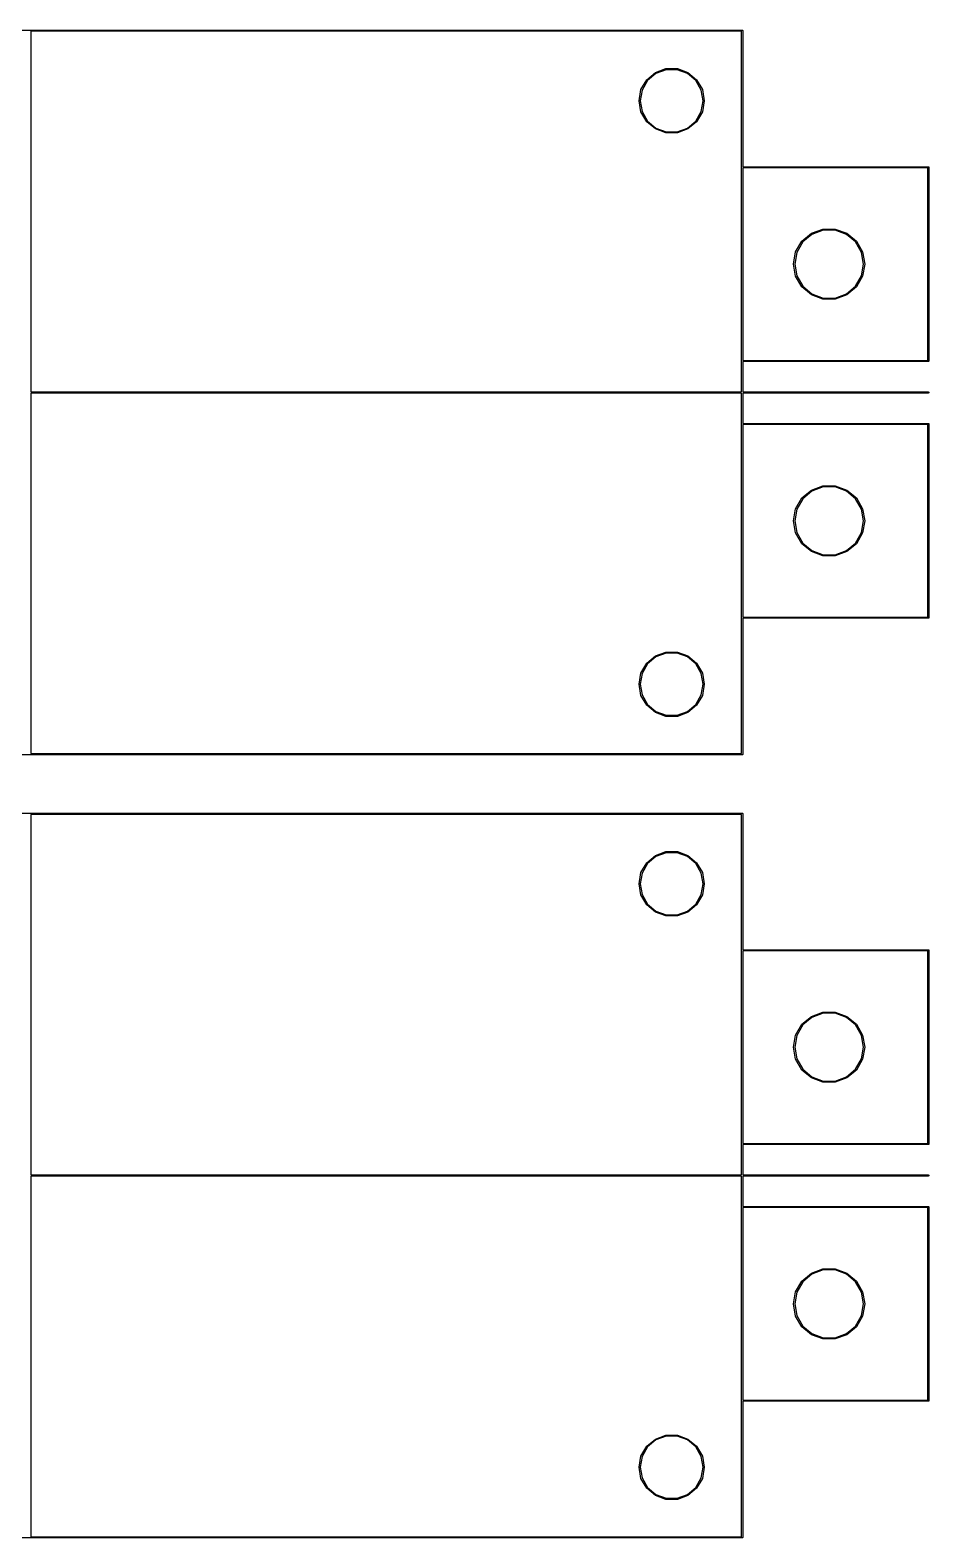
# Model space of a CAD drawing. Extents: x -55 to 320, y -110 to 124.
# Drawn here: x 243 to 320.1, y -98.2 to 31.1 of the extents above; entities that cross this region are included whole.
import ezdxf

# ---------------------------------------------------------------- set-up
doc = ezdxf.new("R2010")
doc.units = 0
doc.header["$LTSCALE"] = 10
doc.layers.add('devices', color=7, linetype='CONTINUOUS')

msp = doc.modelspace()

# ---------------------------------------------------------------- linework, layer by layer
at = {"layer": 'devices', "color": 7, "linetype": 'CONTINUOUS'}
for p, q in [((181.95, 31.05), (304.05, 31.05)), ((304.05, 31.05), (304.06, 31.05)), ((304.05, 31.05), (304.05, 31.05)), ((304.06, 31.05), (304.06, 31.05)), ((304.06, 31.05), (304.07, 31.05)), ((304.07, 31.05), (304.07, 31.04)), ((304.07, 31.04), (304.07, 31.04)), ((304.07, 31.04), (304.08, 31.04)), ((304.08, 31.04), (304.08, 31.04)), ((304.08, 31.04), (304.08, 31.04)), ((304.08, 31.04), (304.09, 31.03)), ((304.09, 31.03), (304.09, 31.03)), ((304.09, 31.03), (304.09, 31.02)), ((304.09, 31.02), (304.1, 31.02)), ((304.1, 31.02), (304.1, 31.02)), ((304.1, 31.02), (304.1, 31.01)), ((304.1, 31.01), (304.1, 31.01)), ((304.1, 31.01), (304.1, 31)), ((243.05, 30.95), (243.05, 0.05)), ((304, 30.95), (243.05, 30.95)), ((304, 0.05), (304, 30.95)), ((304.1, 31), (304.1, 31)), ((304.1, 31), (304.1, 19.35)), ((295.86, 26.8), (296.6, 27.42)), ((296.65, 27.34), (295.93, 26.74)), ((296.6, 27.42), (297.51, 27.76)), ((297.53, 27.66), (296.65, 27.34)), ((297.51, 27.76), (298.49, 27.76)), ((298.47, 27.66), (297.53, 27.66)), ((299.35, 27.34), (298.47, 27.66)), ((298.49, 27.76), (299.4, 27.42)), ((300.07, 26.74), (299.35, 27.34)), ((299.4, 27.42), (300.14, 26.8)), ((295.2, 25), (295.37, 25.96)), ((295.46, 25.92), (295.3, 25)), ((295.37, 25.96), (295.86, 26.8)), ((295.93, 26.74), (295.46, 25.92)), ((300.54, 25.92), (300.07, 26.74)), ((300.14, 26.8), (300.63, 25.96)), ((300.7, 25), (300.54, 25.92)), ((300.63, 25.96), (300.8, 25)), ((295.37, 24.04), (295.2, 25)), ((295.3, 25), (295.46, 24.08)), ((300.54, 24.08), (300.7, 25)), ((300.8, 25), (300.63, 24.04)), ((295.86, 23.2), (295.37, 24.04)), ((295.46, 24.08), (295.93, 23.26)), ((295.93, 23.26), (296.65, 22.66)), ((299.35, 22.66), (300.07, 23.26)), ((300.07, 23.26), (300.54, 24.08)), ((300.63, 24.04), (300.14, 23.2)), ((296.6, 22.58), (295.86, 23.2)), ((297.51, 22.24), (296.6, 22.58)), ((296.65, 22.66), (297.53, 22.34)), ((298.49, 22.24), (297.51, 22.24)), ((297.53, 22.34), (298.47, 22.34)), ((298.47, 22.34), (299.35, 22.66)), ((299.4, 22.58), (298.49, 22.24)), ((300.14, 23.2), (299.4, 22.58)), ((304.1, 19.35), (320, 19.35)), ((304.1, 19.25), (304.1, 2.75)), ((319.95, 19.25), (304.1, 19.25)), ((319.95, 2.75), (319.95, 19.25)), ((320, 19.35), (320, 19.35)), ((320, 19.35), (320.01, 19.35)), ((320.01, 19.35), (320.01, 19.35)), ((320.01, 19.35), (320.02, 19.35)), ((320.02, 19.35), (320.02, 19.34)), ((320.02, 19.34), (320.02, 19.34)), ((320.02, 19.34), (320.03, 19.34)), ((320.03, 19.34), (320.03, 19.34)), ((320.03, 19.34), (320.04, 19.34)), ((320.04, 19.34), (320.04, 19.33)), ((320.04, 19.33), (320.04, 19.33)), ((320.04, 19.33), (320.04, 19.32)), ((320.04, 19.32), (320.05, 19.32)), ((320.05, 19.32), (320.05, 19.32)), ((320.05, 19.32), (320.05, 19.31)), ((320.05, 19.31), (320.05, 19.31)), ((320.05, 19.31), (320.05, 19.3)), ((320.05, 19.3), (320.05, 19.3)), ((320.05, 19.3), (320.05, 2.7)), ((308.63, 12.04), (309.16, 12.96)), ((309.16, 12.96), (309.98, 13.64)), ((310.02, 13.55), (309.24, 12.9)), ((309.98, 13.64), (310.97, 14)), ((310.99, 13.91), (310.02, 13.55)), ((310.97, 14), (312.03, 14)), ((312.01, 13.91), (310.99, 13.91)), ((312.98, 13.55), (312.01, 13.91)), ((312.03, 14), (313.02, 13.64)), ((313.76, 12.9), (312.98, 13.55)), ((313.02, 13.64), (313.84, 12.96)), ((313.84, 12.96), (314.37, 12.04)), ((308.45, 11), (308.63, 12.04)), ((308.73, 12.01), (308.55, 11)), ((309.24, 12.9), (308.73, 12.01)), ((314.27, 12.01), (313.76, 12.9)), ((314.45, 11), (314.27, 12.01)), ((314.37, 12.04), (314.55, 11)), ((308.63, 9.96), (308.45, 11)), ((308.55, 11), (308.73, 9.99)), ((314.27, 9.99), (314.45, 11)), ((314.55, 11), (314.37, 9.96)), ((309.16, 9.04), (308.63, 9.96)), ((308.73, 9.99), (309.24, 9.1)), ((309.24, 9.1), (310.02, 8.45)), ((312.98, 8.45), (313.76, 9.1)), ((313.76, 9.1), (314.27, 9.99)), ((314.37, 9.96), (313.84, 9.04)), ((309.98, 8.36), (309.16, 9.04)), ((310.97, 8), (309.98, 8.36)), ((310.02, 8.45), (310.99, 8.09)), ((312.03, 8), (310.97, 8)), ((310.99, 8.09), (312.01, 8.09)), ((312.01, 8.09), (312.98, 8.45)), ((313.02, 8.36), (312.03, 8)), ((313.84, 9.04), (313.02, 8.36)), ((304.1, 2.75), (319.95, 2.75)), ((320, 2.65), (304.1, 2.65)), ((304.1, 2.65), (304.1, 0.05)), ((320.01, 2.65), (320, 2.65)), ((320, 2.65), (320, 2.65)), ((320.02, 2.65), (320.01, 2.65)), ((320.01, 2.65), (320.01, 2.65)), ((320.03, 2.66), (320.02, 2.66)), ((320.02, 2.66), (320.02, 2.66)), ((320.02, 2.66), (320.02, 2.65)), ((320.04, 2.67), (320.03, 2.66)), ((320.03, 2.66), (320.03, 2.66)), ((320.05, 2.68), (320.04, 2.67)), ((320.04, 2.67), (320.04, 2.67)), ((320.04, 2.67), (320.04, 2.67)), ((320.04, 2.67), (320.04, 2.67)), ((320.05, 2.7), (320.05, 2.7)), ((320.05, 2.7), (320.05, 2.69)), ((320.05, 2.69), (320.05, 2.69)), ((320.05, 2.69), (320.05, 2.68)), ((320.05, 2.68), (320.05, 2.68)), ((243.05, 0.05), (304, 0.05)), ((304.1, 0.05), (320, 0.05)), ((320, 0.05), (320.02, 0.05)), ((320.02, 0.05), (320.03, 0.04)), ((320.03, 0.04), (320.04, 0.03)), ((320.04, 0.03), (320.05, 0.01)), ((320.05, 0.01), (320.05, -0.01)), ((243.05, -0.05), (243.05, -30.95)), ((304, -0.05), (243.05, -0.05)), ((304, -30.95), (304, -0.05)), ((320, -0.05), (304.1, -0.05)), ((304.1, -0.05), (304.1, -2.65)), ((320.02, -0.05), (320, -0.05)), ((320.03, -0.04), (320.02, -0.05)), ((320.04, -0.03), (320.03, -0.04)), ((320.05, -0.01), (320.04, -0.03)), ((304.1, -2.65), (320, -2.65)), ((304.1, -2.75), (304.1, -19.25)), ((319.95, -2.75), (304.1, -2.75)), ((319.95, -19.25), (319.95, -2.75)), ((320, -2.65), (320, -2.65)), ((320, -2.65), (320.01, -2.65)), ((320.01, -2.65), (320.01, -2.65)), ((320.01, -2.65), (320.02, -2.65)), ((320.02, -2.65), (320.02, -2.66)), ((320.02, -2.66), (320.02, -2.66)), ((320.02, -2.66), (320.03, -2.66)), ((320.03, -2.66), (320.03, -2.66)), ((320.03, -2.66), (320.04, -2.67)), ((320.04, -2.67), (320.04, -2.67)), ((320.04, -2.67), (320.04, -2.67)), ((320.04, -2.67), (320.04, -2.67)), ((320.04, -2.67), (320.05, -2.68)), ((320.05, -2.68), (320.05, -2.68)), ((320.05, -2.68), (320.05, -2.69)), ((320.05, -2.69), (320.05, -2.69)), ((320.05, -2.69), (320.05, -2.7)), ((320.05, -2.7), (320.05, -2.7)), ((320.05, -2.7), (320.05, -19.3)), ((308.63, -9.96), (309.16, -9.04)), ((309.16, -9.04), (309.98, -8.36)), ((310.02, -8.45), (309.24, -9.1)), ((309.98, -8.36), (310.97, -8)), ((310.99, -8.09), (310.02, -8.45)), ((310.97, -8), (312.03, -8)), ((312.01, -8.09), (310.99, -8.09)), ((312.98, -8.45), (312.01, -8.09)), ((312.03, -8), (313.02, -8.36)), ((313.76, -9.1), (312.98, -8.45)), ((313.02, -8.36), (313.84, -9.04)), ((313.84, -9.04), (314.37, -9.96)), ((308.45, -11), (308.63, -9.96)), ((308.73, -9.99), (308.55, -11)), ((309.24, -9.1), (308.73, -9.99)), ((314.27, -9.99), (313.76, -9.1)), ((314.45, -11), (314.27, -9.99)), ((314.37, -9.96), (314.55, -11)), ((308.63, -12.04), (308.45, -11)), ((308.55, -11), (308.73, -12.01)), ((314.27, -12.01), (314.45, -11)), ((314.55, -11), (314.37, -12.04)), ((309.16, -12.96), (308.63, -12.04)), ((308.73, -12.01), (309.24, -12.9)), ((309.24, -12.9), (310.02, -13.55)), ((312.98, -13.55), (313.76, -12.9)), ((313.76, -12.9), (314.27, -12.01)), ((314.37, -12.04), (313.84, -12.96)), ((309.98, -13.64), (309.16, -12.96)), ((310.97, -14), (309.98, -13.64)), ((310.02, -13.55), (310.99, -13.91)), ((312.03, -14), (310.97, -14)), ((310.99, -13.91), (312.01, -13.91)), ((312.01, -13.91), (312.98, -13.55)), ((313.02, -13.64), (312.03, -14)), ((313.84, -12.96), (313.02, -13.64)), ((304.1, -19.25), (319.95, -19.25)), ((320, -19.35), (304.1, -19.35)), ((304.1, -19.35), (304.1, -31)), ((320.01, -19.35), (320, -19.35)), ((320, -19.35), (320, -19.35)), ((320.02, -19.35), (320.01, -19.35)), ((320.01, -19.35), (320.01, -19.35)), ((320.03, -19.34), (320.02, -19.34)), ((320.02, -19.34), (320.02, -19.34)), ((320.02, -19.34), (320.02, -19.35)), ((320.04, -19.34), (320.03, -19.34)), ((320.03, -19.34), (320.03, -19.34)), ((320.05, -19.32), (320.04, -19.32)), ((320.04, -19.32), (320.04, -19.33)), ((320.04, -19.33), (320.04, -19.33)), ((320.04, -19.33), (320.04, -19.34)), ((320.05, -19.3), (320.05, -19.3)), ((320.05, -19.3), (320.05, -19.31)), ((320.05, -19.31), (320.05, -19.31)), ((320.05, -19.31), (320.05, -19.32)), ((320.05, -19.32), (320.05, -19.32)), ((295.37, -24.04), (295.86, -23.2)), ((295.86, -23.2), (296.6, -22.58)), ((296.65, -22.66), (295.93, -23.26)), ((296.6, -22.58), (297.51, -22.24)), ((297.53, -22.34), (296.65, -22.66)), ((297.51, -22.24), (298.49, -22.24)), ((298.47, -22.34), (297.53, -22.34)), ((299.35, -22.66), (298.47, -22.34)), ((298.49, -22.24), (299.4, -22.58)), ((300.07, -23.26), (299.35, -22.66)), ((299.4, -22.58), (300.14, -23.2)), ((300.14, -23.2), (300.63, -24.04)), ((295.2, -25), (295.37, -24.04)), ((295.46, -24.08), (295.3, -25)), ((295.93, -23.26), (295.46, -24.08)), ((300.54, -24.08), (300.07, -23.26)), ((300.7, -25), (300.54, -24.08)), ((300.63, -24.04), (300.8, -25)), ((295.37, -25.96), (295.2, -25)), ((295.3, -25), (295.46, -25.92)), ((300.54, -25.92), (300.7, -25)), ((300.8, -25), (300.63, -25.96)), ((295.86, -26.8), (295.37, -25.96)), ((295.46, -25.92), (295.93, -26.74)), ((296.6, -27.42), (295.86, -26.8)), ((295.93, -26.74), (296.65, -27.34)), ((299.35, -27.34), (300.07, -26.74)), ((300.14, -26.8), (299.4, -27.42)), ((300.07, -26.74), (300.54, -25.92)), ((300.63, -25.96), (300.14, -26.8)), ((297.51, -27.76), (296.6, -27.42)), ((296.65, -27.34), (297.53, -27.66)), ((298.49, -27.76), (297.51, -27.76)), ((297.53, -27.66), (298.47, -27.66)), ((298.47, -27.66), (299.35, -27.34)), ((299.4, -27.42), (298.49, -27.76)), ((243.05, -30.95), (304, -30.95)), ((304.1, -31), (304.1, -31)), ((304.1, -31), (304.1, -31.01)), ((304.05, -31.05), (181.95, -31.05)), ((304.06, -31.05), (304.05, -31.05)), ((304.05, -31.05), (304.05, -31.05)), ((304.07, -31.05), (304.06, -31.05)), ((304.06, -31.05), (304.06, -31.05)), ((304.08, -31.04), (304.07, -31.04)), ((304.07, -31.04), (304.07, -31.04)), ((304.07, -31.04), (304.07, -31.05)), ((304.09, -31.03), (304.08, -31.04)), ((304.08, -31.04), (304.08, -31.04)), ((304.08, -31.04), (304.08, -31.04)), ((304.1, -31.02), (304.09, -31.02)), ((304.09, -31.02), (304.09, -31.03)), ((304.09, -31.03), (304.09, -31.03)), ((304.1, -31.01), (304.1, -31.01)), ((304.1, -31.01), (304.1, -31.02)), ((304.1, -31.02), (304.1, -31.02)), ((181.95, -36.05), (304.05, -36.05)), ((243.05, -36.15), (243.05, -67.05)), ((304, -36.15), (243.05, -36.15)), ((304, -67.05), (304, -36.15)), ((304.05, -36.05), (304.06, -36.05)), ((304.05, -36.05), (304.05, -36.05)), ((304.06, -36.05), (304.06, -36.05)), ((304.06, -36.05), (304.07, -36.05)), ((304.07, -36.05), (304.07, -36.06)), ((304.07, -36.06), (304.07, -36.06)), ((304.07, -36.06), (304.08, -36.06)), ((304.08, -36.06), (304.08, -36.06)), ((304.08, -36.06), (304.08, -36.06)), ((304.08, -36.06), (304.09, -36.07)), ((304.09, -36.07), (304.09, -36.07)), ((304.09, -36.07), (304.09, -36.08)), ((304.09, -36.08), (304.1, -36.08)), ((304.1, -36.08), (304.1, -36.08)), ((304.1, -36.08), (304.1, -36.09)), ((304.1, -36.09), (304.1, -36.09)), ((304.1, -36.09), (304.1, -36.1)), ((304.1, -36.1), (304.1, -36.1)), ((304.1, -36.1), (304.1, -47.75)), ((295.86, -40.3), (296.6, -39.68)), ((296.65, -39.76), (295.93, -40.36)), ((296.6, -39.68), (297.51, -39.34)), ((297.53, -39.44), (296.65, -39.76)), ((297.51, -39.34), (298.49, -39.34)), ((298.47, -39.44), (297.53, -39.44)), ((299.35, -39.76), (298.47, -39.44)), ((298.49, -39.34), (299.4, -39.68)), ((300.07, -40.36), (299.35, -39.76)), ((299.4, -39.68), (300.14, -40.3)), ((295.2, -42.1), (295.37, -41.14)), ((295.46, -41.18), (295.3, -42.1)), ((295.37, -41.14), (295.86, -40.3)), ((295.93, -40.36), (295.46, -41.18)), ((300.54, -41.18), (300.07, -40.36)), ((300.14, -40.3), (300.63, -41.14)), ((300.7, -42.1), (300.54, -41.18)), ((300.63, -41.14), (300.8, -42.1)), ((295.37, -43.06), (295.2, -42.1)), ((295.3, -42.1), (295.46, -43.02)), ((300.54, -43.02), (300.7, -42.1)), ((300.8, -42.1), (300.63, -43.06)), ((295.86, -43.9), (295.37, -43.06)), ((295.46, -43.02), (295.93, -43.84)), ((296.6, -44.52), (295.86, -43.9)), ((295.93, -43.84), (296.65, -44.44)), ((299.35, -44.44), (300.07, -43.84)), ((300.14, -43.9), (299.4, -44.52)), ((300.07, -43.84), (300.54, -43.02)), ((300.63, -43.06), (300.14, -43.9)), ((297.51, -44.86), (296.6, -44.52)), ((296.65, -44.44), (297.53, -44.76)), ((298.49, -44.86), (297.51, -44.86)), ((297.53, -44.76), (298.47, -44.76)), ((298.47, -44.76), (299.35, -44.44)), ((299.4, -44.52), (298.49, -44.86)), ((304.1, -47.75), (320, -47.75)), ((320, -47.75), (320, -47.75)), ((320, -47.75), (320.01, -47.75)), ((320.01, -47.75), (320.01, -47.75)), ((320.01, -47.75), (320.02, -47.75)), ((320.02, -47.75), (320.02, -47.76)), ((320.02, -47.76), (320.02, -47.76)), ((320.02, -47.76), (320.03, -47.76)), ((320.03, -47.76), (320.03, -47.76)), ((320.03, -47.76), (320.04, -47.77)), ((320.04, -47.77), (320.04, -47.77)), ((320.04, -47.77), (320.04, -47.77)), ((320.04, -47.77), (320.04, -47.77)), ((320.04, -47.77), (320.05, -47.78)), ((320.05, -47.78), (320.05, -47.78)), ((320.05, -47.78), (320.05, -47.79)), ((320.05, -47.79), (320.05, -47.79)), ((320.05, -47.79), (320.05, -47.8)), ((320.05, -47.8), (320.05, -47.8)), ((320.05, -47.8), (320.05, -64.4)), ((304.1, -47.85), (304.1, -64.35)), ((319.95, -47.85), (304.1, -47.85)), ((319.95, -64.35), (319.95, -47.85)), ((308.63, -55.06), (309.16, -54.14)), ((309.24, -54.2), (308.73, -55.09)), ((309.16, -54.14), (309.98, -53.46)), ((310.02, -53.55), (309.24, -54.2)), ((309.98, -53.46), (310.97, -53.1)), ((310.99, -53.19), (310.02, -53.55)), ((310.97, -53.1), (312.03, -53.1)), ((312.01, -53.19), (310.99, -53.19)), ((312.98, -53.55), (312.01, -53.19)), ((312.03, -53.1), (313.02, -53.46)), ((313.76, -54.2), (312.98, -53.55)), ((313.02, -53.46), (313.84, -54.14)), ((314.27, -55.09), (313.76, -54.2)), ((313.84, -54.14), (314.37, -55.06)), ((308.45, -56.1), (308.63, -55.06)), ((308.73, -55.09), (308.55, -56.1)), ((314.45, -56.1), (314.27, -55.09)), ((314.37, -55.06), (314.55, -56.1)), ((308.63, -57.14), (308.45, -56.1)), ((308.55, -56.1), (308.73, -57.11)), ((314.27, -57.11), (314.45, -56.1)), ((314.55, -56.1), (314.37, -57.14)), ((309.16, -58.06), (308.63, -57.14)), ((308.73, -57.11), (309.24, -58)), ((309.98, -58.74), (309.16, -58.06)), ((309.24, -58), (310.02, -58.65)), ((312.98, -58.65), (313.76, -58)), ((313.84, -58.06), (313.02, -58.74)), ((313.76, -58), (314.27, -57.11)), ((314.37, -57.14), (313.84, -58.06)), ((310.97, -59.1), (309.98, -58.74)), ((310.02, -58.65), (310.99, -59.01)), ((312.03, -59.1), (310.97, -59.1)), ((310.99, -59.01), (312.01, -59.01)), ((312.01, -59.01), (312.98, -58.65)), ((313.02, -58.74), (312.03, -59.1)), ((304.1, -64.35), (319.95, -64.35)), ((320, -64.45), (304.1, -64.45)), ((304.1, -64.45), (304.1, -67.05)), ((320.01, -64.45), (320, -64.45)), ((320, -64.45), (320, -64.45)), ((320.02, -64.45), (320.01, -64.45)), ((320.01, -64.45), (320.01, -64.45)), ((320.03, -64.44), (320.02, -64.44)), ((320.02, -64.44), (320.02, -64.44)), ((320.02, -64.44), (320.02, -64.45)), ((320.04, -64.44), (320.03, -64.44)), ((320.03, -64.44), (320.03, -64.44)), ((320.05, -64.42), (320.04, -64.42)), ((320.04, -64.42), (320.04, -64.43)), ((320.04, -64.43), (320.04, -64.43)), ((320.04, -64.43), (320.04, -64.44)), ((320.05, -64.4), (320.05, -64.4)), ((320.05, -64.4), (320.05, -64.41)), ((320.05, -64.41), (320.05, -64.41)), ((320.05, -64.41), (320.05, -64.42)), ((320.05, -64.42), (320.05, -64.42)), ((243.05, -67.05), (304, -67.05)), ((243.05, -67.15), (243.05, -98.05)), ((304, -67.15), (243.05, -67.15)), ((304, -98.05), (304, -67.15)), ((304.1, -67.05), (320, -67.05)), ((320, -67.15), (304.1, -67.15)), ((304.1, -67.15), (304.1, -69.75)), ((320, -67.05), (320.02, -67.05)), ((320.02, -67.15), (320, -67.15)), ((320.02, -67.05), (320.03, -67.06)), ((320.03, -67.14), (320.02, -67.15)), ((320.03, -67.06), (320.04, -67.08)), ((320.04, -67.12), (320.03, -67.14)), ((320.04, -67.08), (320.05, -67.09)), ((320.05, -67.11), (320.04, -67.12)), ((320.05, -67.09), (320.05, -67.11)), ((304.1, -69.75), (320, -69.75)), ((320, -69.75), (320, -69.75)), ((320, -69.75), (320.01, -69.75)), ((320.01, -69.75), (320.01, -69.75)), ((320.01, -69.75), (320.02, -69.75)), ((320.02, -69.75), (320.02, -69.76)), ((320.02, -69.76), (320.02, -69.76)), ((320.02, -69.76), (320.03, -69.76)), ((320.03, -69.76), (320.03, -69.76)), ((320.03, -69.76), (320.04, -69.77)), ((320.04, -69.77), (320.04, -69.77)), ((320.04, -69.77), (320.04, -69.77)), ((304.1, -69.85), (304.1, -86.35)), ((319.95, -69.85), (304.1, -69.85)), ((319.95, -86.35), (319.95, -69.85)), ((320.04, -69.77), (320.04, -69.78)), ((320.04, -69.78), (320.05, -69.78)), ((320.05, -69.78), (320.05, -69.78)), ((320.05, -69.78), (320.05, -69.79)), ((320.05, -69.79), (320.05, -69.79)), ((320.05, -69.79), (320.05, -69.8)), ((320.05, -69.8), (320.05, -69.8)), ((320.05, -69.8), (320.05, -86.4)), ((308.63, -77.06), (309.16, -76.14)), ((309.24, -76.2), (308.73, -77.09)), ((309.16, -76.14), (309.98, -75.46)), ((310.02, -75.55), (309.24, -76.2)), ((309.98, -75.46), (310.97, -75.1)), ((310.99, -75.19), (310.02, -75.55)), ((310.97, -75.1), (312.03, -75.1)), ((312.01, -75.19), (310.99, -75.19)), ((312.98, -75.55), (312.01, -75.19)), ((312.03, -75.1), (313.02, -75.46)), ((313.76, -76.2), (312.98, -75.55)), ((313.02, -75.46), (313.84, -76.14)), ((314.27, -77.09), (313.76, -76.2)), ((313.84, -76.14), (314.37, -77.06)), ((308.45, -78.1), (308.63, -77.06)), ((308.73, -77.09), (308.55, -78.1)), ((314.45, -78.1), (314.27, -77.09)), ((314.37, -77.06), (314.55, -78.1)), ((308.63, -79.14), (308.45, -78.1)), ((308.55, -78.1), (308.73, -79.11)), ((314.27, -79.11), (314.45, -78.1)), ((314.55, -78.1), (314.37, -79.14)), ((309.16, -80.06), (308.63, -79.14)), ((308.73, -79.11), (309.24, -80)), ((309.98, -80.74), (309.16, -80.06)), ((309.24, -80), (310.02, -80.65)), ((312.98, -80.65), (313.76, -80)), ((313.84, -80.06), (313.02, -80.74)), ((313.76, -80), (314.27, -79.11)), ((314.37, -79.14), (313.84, -80.06)), ((310.97, -81.1), (309.98, -80.74)), ((310.02, -80.65), (310.99, -81.01)), ((312.03, -81.1), (310.97, -81.1)), ((310.99, -81.01), (312.01, -81.01)), ((312.01, -81.01), (312.98, -80.65)), ((313.02, -80.74), (312.03, -81.1)), ((304.1, -86.35), (319.95, -86.35)), ((320, -86.45), (304.1, -86.45)), ((304.1, -86.45), (304.1, -98.1)), ((320.01, -86.45), (320, -86.45)), ((320, -86.45), (320, -86.45)), ((320.02, -86.45), (320.01, -86.45)), ((320.01, -86.45), (320.01, -86.45)), ((320.03, -86.44), (320.02, -86.44)), ((320.02, -86.44), (320.02, -86.44)), ((320.02, -86.44), (320.02, -86.45)), ((320.04, -86.44), (320.03, -86.44)), ((320.03, -86.44), (320.03, -86.44)), ((320.05, -86.42), (320.04, -86.42)), ((320.04, -86.42), (320.04, -86.43)), ((320.04, -86.43), (320.04, -86.43)), ((320.04, -86.43), (320.04, -86.44)), ((320.05, -86.4), (320.05, -86.4)), ((320.05, -86.4), (320.05, -86.41)), ((320.05, -86.41), (320.05, -86.41)), ((320.05, -86.41), (320.05, -86.42)), ((320.05, -86.42), (320.05, -86.42)), ((295.37, -91.14), (295.86, -90.3)), ((295.93, -90.36), (295.46, -91.18)), ((295.86, -90.3), (296.6, -89.68)), ((296.65, -89.76), (295.93, -90.36)), ((296.6, -89.68), (297.51, -89.34)), ((297.53, -89.44), (296.65, -89.76)), ((297.51, -89.34), (298.49, -89.34)), ((298.47, -89.44), (297.53, -89.44)), ((299.35, -89.76), (298.47, -89.44)), ((298.49, -89.34), (299.4, -89.68)), ((300.07, -90.36), (299.35, -89.76)), ((299.4, -89.68), (300.14, -90.3)), ((300.54, -91.18), (300.07, -90.36)), ((300.14, -90.3), (300.63, -91.14)), ((295.2, -92.1), (295.37, -91.14)), ((295.46, -91.18), (295.3, -92.1)), ((300.7, -92.1), (300.54, -91.18)), ((300.63, -91.14), (300.8, -92.1)), ((295.37, -93.06), (295.2, -92.1)), ((295.3, -92.1), (295.46, -93.02)), ((295.46, -93.02), (295.93, -93.84)), ((300.07, -93.84), (300.54, -93.02)), ((300.54, -93.02), (300.7, -92.1)), ((300.8, -92.1), (300.63, -93.06)), ((295.86, -93.9), (295.37, -93.06)), ((296.6, -94.52), (295.86, -93.9)), ((295.93, -93.84), (296.65, -94.44)), ((299.35, -94.44), (300.07, -93.84)), ((300.14, -93.9), (299.4, -94.52)), ((300.63, -93.06), (300.14, -93.9)), ((297.51, -94.86), (296.6, -94.52)), ((296.65, -94.44), (297.53, -94.76)), ((298.49, -94.86), (297.51, -94.86)), ((297.53, -94.76), (298.47, -94.76)), ((298.47, -94.76), (299.35, -94.44)), ((299.4, -94.52), (298.49, -94.86)), ((304.05, -98.15), (181.95, -98.15)), ((243.05, -98.05), (304, -98.05)), ((304.06, -98.15), (304.05, -98.15)), ((304.05, -98.15), (304.05, -98.15)), ((304.07, -98.15), (304.06, -98.15)), ((304.06, -98.15), (304.06, -98.15)), ((304.08, -98.14), (304.07, -98.14)), ((304.07, -98.14), (304.07, -98.14)), ((304.07, -98.14), (304.07, -98.15)), ((304.09, -98.13), (304.08, -98.14)), ((304.08, -98.14), (304.08, -98.14)), ((304.08, -98.14), (304.08, -98.14)), ((304.1, -98.12), (304.09, -98.12)), ((304.09, -98.12), (304.09, -98.13)), ((304.09, -98.13), (304.09, -98.13)), ((304.1, -98.1), (304.1, -98.1)), ((304.1, -98.1), (304.1, -98.11)), ((304.1, -98.11), (304.1, -98.11)), ((304.1, -98.11), (304.1, -98.12)), ((304.1, -98.12), (304.1, -98.12))]:
    msp.add_line(p, q, dxfattribs=at)

doc.saveas('drawing.dxf')
